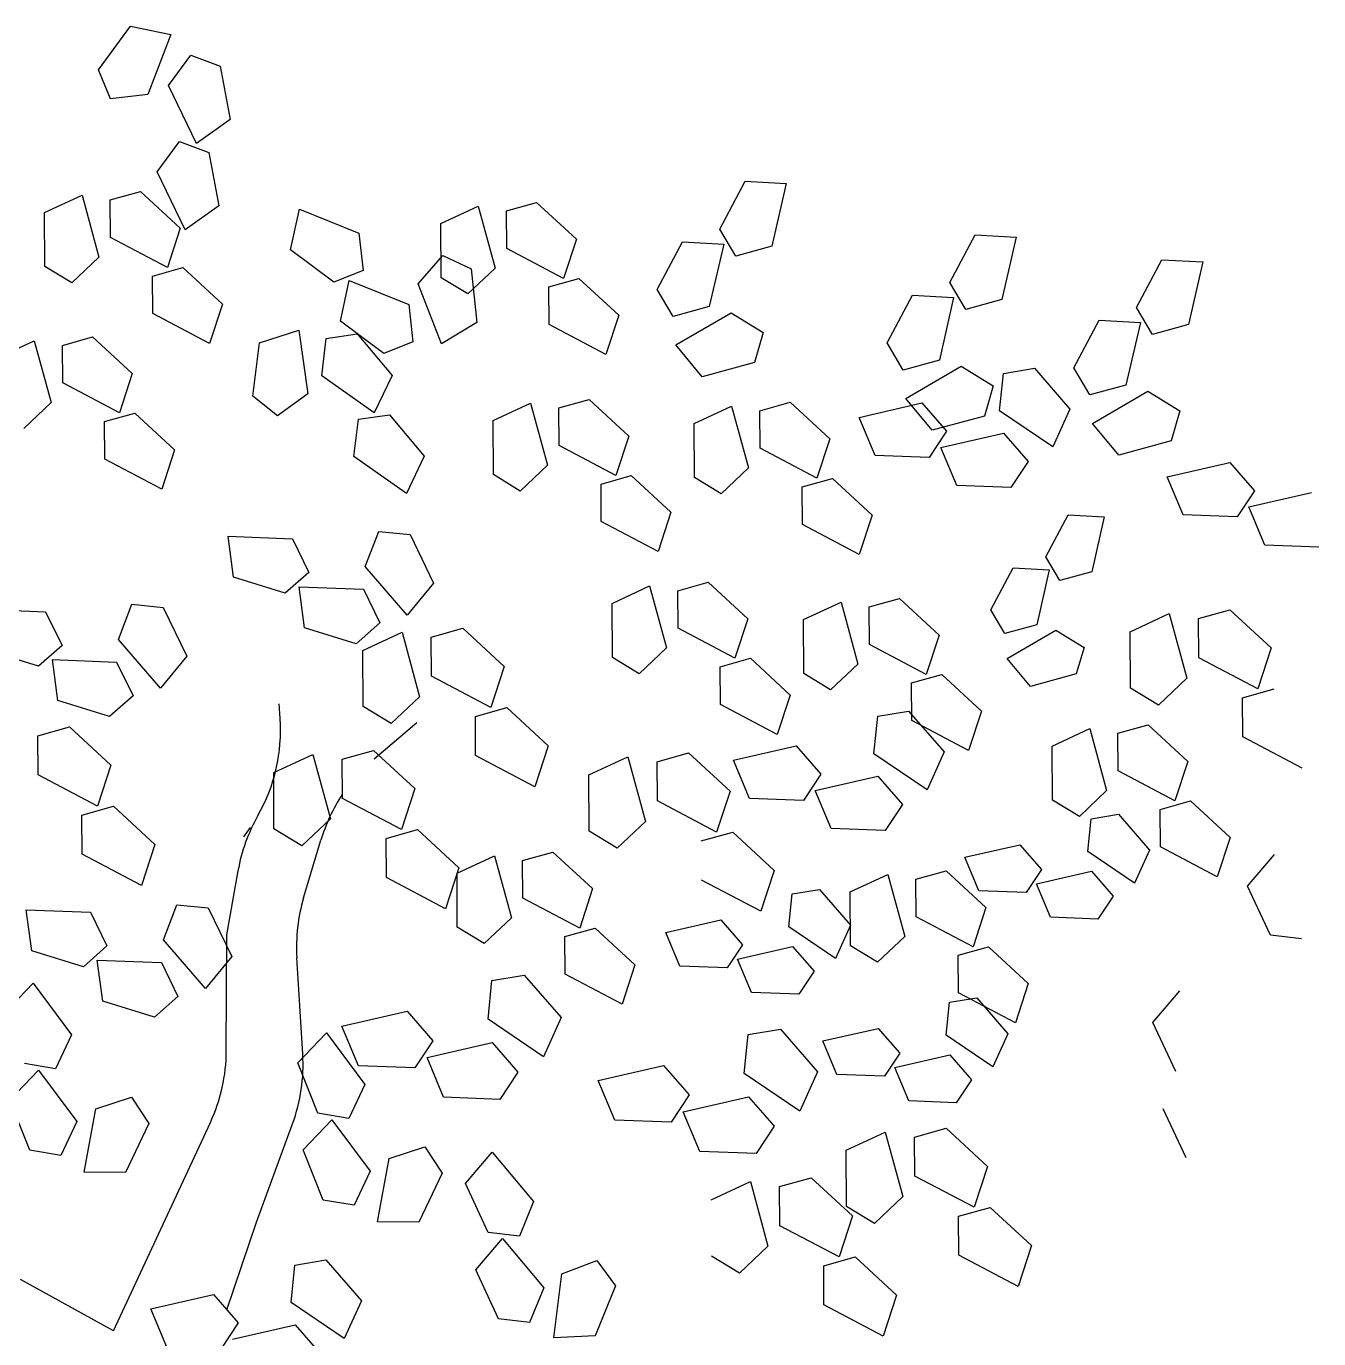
# Model space of a CAD drawing. Header units: millimetres. Extents: x 324.36 to 328.75, y 264.41 to 271.65.
# Drawn here: x 326.364 to 328.67, y 269.305 to 271.647 of the extents above; entities that cross this region are included whole.
import ezdxf

# ---------------------------------------------------------------- set-up
doc = ezdxf.new("R2010")
doc.units = ezdxf.units.MM
doc.header["$MEASUREMENT"] = 0

msp = doc.modelspace()

# ---------------------------------------------------------------- linework, layer by layer
for p, q in [((326.4926, 271.5692), (326.5497, 271.6469)), ((326.5497, 271.6469), (326.622, 271.6321)), ((326.622, 271.6321), (326.5804, 271.5253)), ((326.6177, 271.5412), (326.6573, 271.5954)), ((326.6573, 271.5954), (326.7096, 271.5754)), ((326.5138, 271.5172), (326.4926, 271.5692)), ((326.7096, 271.5754), (326.7275, 271.4806)), ((326.6674, 271.4379), (326.6177, 271.5412)), ((326.5804, 271.5253), (326.5138, 271.5172)), ((326.7275, 271.4806), (326.6674, 271.4379)), ((326.5975, 271.3872), (326.637, 271.4414)), ((326.637, 271.4414), (326.6894, 271.4214)), ((326.6894, 271.4214), (326.7073, 271.3266)), ((326.6472, 271.2839), (326.5975, 271.3872)), ((327.6013, 271.2849), (327.6463, 271.3702)), ((327.6463, 271.3702), (327.72, 271.3661)), ((326.3964, 271.3143), (326.4634, 271.3455)), ((326.4634, 271.3455), (326.4935, 271.2349)), ((326.5135, 271.337), (326.5675, 271.3522)), ((326.5675, 271.3522), (326.6383, 271.2867)), ((327.72, 271.3661), (327.6944, 271.2544)), ((326.514, 271.27), (326.5135, 271.337)), ((326.7073, 271.3266), (326.6472, 271.2839)), ((327.1035, 271.2947), (327.1704, 271.3258)), ((327.1704, 271.3258), (327.2005, 271.2152)), ((327.2206, 271.3173), (327.2745, 271.3325)), ((327.2745, 271.3325), (327.3454, 271.267)), ((326.3969, 271.2179), (326.3964, 271.3143)), ((326.8355, 271.2482), (326.8511, 271.3203)), ((326.8511, 271.3203), (326.9574, 271.2775)), ((327.2211, 271.2503), (327.2206, 271.3173)), ((326.6383, 271.2867), (326.6155, 271.2165)), ((326.9574, 271.2775), (326.9648, 271.2109)), ((327.104, 271.1982), (327.1035, 271.2947)), ((327.6298, 271.2367), (327.6013, 271.2849)), ((328.0117, 271.1895), (328.0567, 271.2748)), ((328.0567, 271.2748), (328.1304, 271.2708)), ((326.6155, 271.2165), (326.514, 271.27)), ((327.3225, 271.1968), (327.2211, 271.2503)), ((327.3454, 271.267), (327.3225, 271.1968)), ((327.4895, 271.1771), (327.5345, 271.2624)), ((327.5345, 271.2624), (327.6082, 271.2583)), ((327.6082, 271.2583), (327.5826, 271.1465)), ((327.6944, 271.2544), (327.6298, 271.2367)), ((328.1304, 271.2708), (328.1048, 271.159)), ((326.4935, 271.2349), (326.4448, 271.1888)), ((326.9126, 271.1903), (326.8355, 271.2482)), ((327.0632, 271.1871), (327.1069, 271.238)), ((327.1069, 271.238), (327.1576, 271.2139)), ((328.3447, 271.1451), (328.3898, 271.2303)), ((328.3898, 271.2303), (328.4635, 271.2263)), ((326.4448, 271.1888), (326.3969, 271.2179)), ((326.589, 271.2012), (326.643, 271.2164)), ((326.643, 271.2164), (326.7138, 271.1509)), ((326.9648, 271.2109), (326.9126, 271.1903)), ((327.2005, 271.2152), (327.1519, 271.1691)), ((327.1576, 271.2139), (327.1679, 271.118)), ((328.4635, 271.2263), (328.4379, 271.1145)), ((326.5895, 271.1342), (326.589, 271.2012)), ((326.9244, 271.1208), (326.94, 271.193)), ((326.94, 271.193), (327.0464, 271.1502)), ((327.1045, 271.0802), (327.0632, 271.1871)), ((327.1519, 271.1691), (327.104, 271.1982)), ((327.2961, 271.1816), (327.35, 271.1967)), ((327.2966, 271.1145), (327.2961, 271.1816)), ((327.35, 271.1967), (327.4209, 271.1313)), ((328.0402, 271.1413), (328.0117, 271.1895)), ((327.518, 271.1288), (327.4895, 271.1771)), ((327.8999, 271.0817), (327.9449, 271.167)), ((327.9449, 271.167), (328.0186, 271.1629)), ((328.0186, 271.1629), (327.9931, 271.0511)), ((328.1048, 271.159), (328.0402, 271.1413)), ((326.691, 271.0807), (326.5895, 271.1342)), ((326.7138, 271.1509), (326.691, 271.0807)), ((327.0464, 271.1502), (327.0537, 271.0835)), ((327.5826, 271.1465), (327.518, 271.1288)), ((327.5226, 271.0781), (327.6218, 271.1357)), ((327.6218, 271.1357), (327.6789, 271.1005)), ((328.3732, 271.0968), (328.3447, 271.1451)), ((327.0015, 271.0629), (326.9244, 271.1208)), ((327.1679, 271.118), (327.1045, 271.0802)), ((327.398, 271.0611), (327.2966, 271.1145)), ((327.4209, 271.1313), (327.398, 271.0611)), ((328.2329, 271.0372), (328.278, 271.1225)), ((328.278, 271.1225), (328.3517, 271.1184)), ((328.3517, 271.1184), (328.3261, 271.0066)), ((328.4379, 271.1145), (328.3732, 271.0968)), ((326.4282, 271.0773), (326.4821, 271.0925)), ((326.4821, 271.0925), (326.553, 271.027)), ((326.78, 271.0822), (326.8504, 271.1046)), ((326.8504, 271.1046), (326.8661, 270.991)), ((326.891, 271.0232), (326.899, 271.0897)), ((326.899, 271.0897), (326.9545, 271.0979)), ((326.9545, 271.0979), (327.0164, 271.0239)), ((327.6789, 271.1005), (327.663, 271.0467)), ((326.3111, 271.0546), (326.378, 271.0858)), ((326.378, 271.0858), (326.4081, 270.9752)), ((326.4287, 271.0103), (326.4282, 271.0773)), ((326.7681, 270.9865), (326.78, 271.0822)), ((327.0537, 271.0835), (327.0015, 271.0629)), ((327.57, 271.0215), (327.5226, 271.0781)), ((327.9284, 271.0334), (327.8999, 271.0817)), ((327.663, 271.0467), (327.57, 271.0215)), ((327.9931, 271.0511), (327.9284, 271.0334)), ((327.933, 270.9828), (328.0322, 271.0403)), ((328.0322, 271.0403), (328.0893, 271.0051)), ((326.553, 271.027), (326.5301, 270.9568)), ((326.9847, 270.9572), (326.891, 271.0232)), ((327.0164, 271.0239), (326.9847, 270.9572)), ((328.1004, 270.9608), (328.1073, 271.0275)), ((328.1073, 271.0275), (328.1626, 271.0366)), ((328.1626, 271.0366), (328.2258, 270.9638)), ((328.2614, 270.9889), (328.2329, 271.0372)), ((326.5301, 270.9568), (326.4287, 271.0103)), ((328.0893, 271.0051), (328.0734, 270.9513)), ((328.3261, 271.0066), (328.2614, 270.9889)), ((328.2661, 270.9383), (328.3653, 270.9958)), ((328.3653, 270.9958), (328.4223, 270.9606)), ((326.4081, 270.9752), (326.3594, 270.9291)), ((326.8119, 270.9515), (326.7681, 270.9865)), ((326.8661, 270.991), (326.8119, 270.9515)), ((327.1968, 270.9431), (327.2638, 270.9743)), ((327.2638, 270.9743), (327.2939, 270.8637)), ((327.3139, 270.9658), (327.3679, 270.9809)), ((327.3679, 270.9809), (327.4387, 270.9155)), ((327.5555, 270.938), (327.6224, 270.9692)), ((327.6224, 270.9692), (327.6526, 270.8586)), ((327.6726, 270.9607), (327.7266, 270.9759)), ((327.7266, 270.9759), (327.7974, 270.9104)), ((327.8502, 270.949), (327.962, 270.9746)), ((327.9804, 270.9261), (327.933, 270.9828)), ((327.962, 270.9746), (328.0061, 270.9241)), ((326.5036, 270.9415), (326.5576, 270.9567)), ((326.5576, 270.9567), (326.6285, 270.8912)), ((326.9565, 270.9455), (327.012, 270.9536)), ((327.012, 270.9536), (327.0739, 270.8796)), ((327.3144, 270.8987), (327.3139, 270.9658)), ((327.6731, 270.8937), (327.6726, 270.9607)), ((327.8786, 270.8809), (327.8502, 270.949)), ((328.0734, 270.9513), (327.9804, 270.9261)), ((328.1954, 270.8965), (328.1004, 270.9608)), ((328.2258, 270.9638), (328.1954, 270.8965)), ((328.4223, 270.9606), (328.4065, 270.9069)), ((326.5041, 270.8745), (326.5036, 270.9415)), ((326.9485, 270.8789), (326.9565, 270.9455)), ((327.1973, 270.8467), (327.1968, 270.9431)), ((327.556, 270.8416), (327.5555, 270.938)), ((328.0061, 270.9241), (327.975, 270.8774)), ((328.3134, 270.8816), (328.2661, 270.9383)), ((327.4387, 270.9155), (327.4159, 270.8453)), ((327.7974, 270.9104), (327.7745, 270.8402)), ((327.9959, 270.8953), (328.1077, 270.9208)), ((328.1077, 270.9208), (328.1518, 270.8703)), ((328.4065, 270.9069), (328.3134, 270.8816)), ((326.6285, 270.8912), (326.6056, 270.821)), ((327.0422, 270.8129), (326.9485, 270.8789)), ((327.0739, 270.8796), (327.0422, 270.8129)), ((327.4159, 270.8453), (327.3144, 270.8987)), ((327.7745, 270.8402), (327.6731, 270.8937)), ((327.975, 270.8774), (327.8786, 270.8809)), ((328.0243, 270.8271), (327.9959, 270.8953)), ((326.6056, 270.821), (326.5041, 270.8745)), ((327.2939, 270.8637), (327.2452, 270.8175)), ((327.6526, 270.8586), (327.6039, 270.8125)), ((328.1518, 270.8703), (328.1207, 270.8236)), ((328.3996, 270.843), (328.5113, 270.8686)), ((328.5113, 270.8686), (328.5554, 270.8181)), ((327.2452, 270.8175), (327.1973, 270.8467)), ((327.3894, 270.83), (327.4434, 270.8452)), ((327.3899, 270.763), (327.3894, 270.83)), ((327.4434, 270.8452), (327.5142, 270.7797)), ((327.6039, 270.8125), (327.556, 270.8416)), ((327.7481, 270.8249), (327.8021, 270.8401)), ((327.8021, 270.8401), (327.8729, 270.7746)), ((328.428, 270.7749), (328.3996, 270.843)), ((327.7486, 270.7579), (327.7481, 270.8249)), ((328.1207, 270.8236), (328.0243, 270.8271)), ((328.5554, 270.8181), (328.5243, 270.7714)), ((328.5453, 270.7893), (328.6571, 270.8148)), ((328.5737, 270.7211), (328.5453, 270.7893)), ((327.4913, 270.7095), (327.3899, 270.763)), ((327.5142, 270.7797), (327.4913, 270.7095)), ((327.8729, 270.7746), (327.85, 270.7044)), ((328.1831, 270.7003), (328.2227, 270.7751)), ((328.2227, 270.7751), (328.2874, 270.7716)), ((328.2874, 270.7716), (328.2649, 270.6734)), ((328.5243, 270.7714), (328.428, 270.7749)), ((326.724, 270.7367), (326.8386, 270.7322)), ((326.7337, 270.6635), (326.724, 270.7367)), ((326.9687, 270.6828), (326.9927, 270.7453)), ((326.9927, 270.7453), (327.0485, 270.7397)), ((327.0485, 270.7397), (327.0905, 270.6529)), ((327.85, 270.7044), (327.7486, 270.7579)), ((326.8386, 270.7322), (326.868, 270.6719)), ((328.6701, 270.7176), (328.5737, 270.7211)), ((328.2081, 270.6579), (328.1831, 270.7003)), ((326.868, 270.6719), (326.8258, 270.635)), ((327.0436, 270.5959), (326.9687, 270.6828)), ((328.0849, 270.6056), (328.1245, 270.6804)), ((328.1245, 270.6804), (328.1892, 270.6769)), ((328.1892, 270.6769), (328.1668, 270.5787)), ((328.2649, 270.6734), (328.2081, 270.6579)), ((326.8258, 270.635), (326.7337, 270.6635)), ((326.8603, 270.5736), (326.8507, 270.6468)), ((326.8507, 270.6468), (326.9653, 270.6423)), ((326.9653, 270.6423), (326.9946, 270.582)), ((327.0905, 270.6529), (327.0436, 270.5959)), ((327.4092, 270.6169), (327.4761, 270.6481)), ((327.4761, 270.6481), (327.5063, 270.5375)), ((327.5263, 270.6396), (327.5803, 270.6547)), ((327.5803, 270.6547), (327.6511, 270.5893)), ((327.5268, 270.5725), (327.5263, 270.6396)), ((327.7507, 270.5882), (327.8176, 270.6193)), ((327.8176, 270.6193), (327.8477, 270.5087)), ((327.8677, 270.6108), (327.9217, 270.626)), ((327.9217, 270.626), (327.9925, 270.5605)), ((326.2837, 270.6066), (326.3983, 270.6022)), ((326.3983, 270.6022), (326.4276, 270.5419)), ((326.5283, 270.5527), (326.5523, 270.6153)), ((326.5523, 270.6153), (326.6081, 270.6097)), ((326.6081, 270.6097), (326.6501, 270.5229)), ((327.4097, 270.5205), (327.4092, 270.6169)), ((327.8682, 270.5438), (327.8677, 270.6108)), ((328.11, 270.5632), (328.0849, 270.6056)), ((328.3335, 270.5663), (328.4032, 270.5987)), ((328.4032, 270.5987), (328.4346, 270.4835)), ((328.4555, 270.5898), (328.5117, 270.6056)), ((328.5117, 270.6056), (328.5854, 270.5375)), ((326.9524, 270.545), (326.8603, 270.5736)), ((326.9946, 270.582), (326.9524, 270.545)), ((327.0865, 270.5567), (327.1427, 270.5725)), ((327.1427, 270.5725), (327.2165, 270.5043)), ((327.6282, 270.5191), (327.5268, 270.5725)), ((327.6511, 270.5893), (327.6282, 270.5191)), ((327.7511, 270.4917), (327.7507, 270.5882)), ((328.1668, 270.5787), (328.11, 270.5632)), ((328.456, 270.52), (328.4555, 270.5898)), ((326.6032, 270.4659), (326.5283, 270.5527)), ((326.9646, 270.5331), (327.0343, 270.5656)), ((327.0343, 270.5656), (327.0657, 270.4504)), ((327.087, 270.4869), (327.0865, 270.5567)), ((327.9925, 270.5605), (327.9697, 270.4903)), ((328.1141, 270.5187), (328.2011, 270.5692)), ((328.2011, 270.5692), (328.2513, 270.5383)), ((328.334, 270.4658), (328.3335, 270.5663)), ((326.3855, 270.5049), (326.2933, 270.5334)), ((326.4276, 270.5419), (326.3855, 270.5049)), ((326.9651, 270.4327), (326.9646, 270.5331)), ((327.5063, 270.5375), (327.4576, 270.4914)), ((327.9697, 270.4903), (327.8682, 270.5438)), ((328.2513, 270.5383), (328.2374, 270.4911)), ((328.5854, 270.5375), (328.5616, 270.4644)), ((326.42, 270.4435), (326.4103, 270.5167)), ((326.4103, 270.5167), (326.5249, 270.5122)), ((326.5249, 270.5122), (326.5543, 270.4519)), ((326.6501, 270.5229), (326.6032, 270.4659)), ((327.2165, 270.5043), (327.1927, 270.4312)), ((327.4576, 270.4914), (327.4097, 270.5205)), ((327.6018, 270.5038), (327.6558, 270.519)), ((327.6023, 270.4368), (327.6018, 270.5038)), ((327.6558, 270.519), (327.7266, 270.4535)), ((327.8477, 270.5087), (327.799, 270.4626)), ((328.1556, 270.4689), (328.1141, 270.5187)), ((328.5616, 270.4644), (328.456, 270.52)), ((327.1927, 270.4312), (327.087, 270.4869)), ((327.799, 270.4626), (327.7511, 270.4917)), ((327.9432, 270.4751), (327.9972, 270.4902)), ((327.9972, 270.4902), (328.068, 270.4248)), ((328.2374, 270.4911), (328.1556, 270.4689)), ((328.4346, 270.4835), (328.3839, 270.4355)), ((327.9437, 270.408), (327.9432, 270.4751)), ((328.3839, 270.4355), (328.334, 270.4658)), ((328.5341, 270.4485), (328.5903, 270.4643)), ((326.5121, 270.415), (326.42, 270.4435)), ((326.5543, 270.4519), (326.5121, 270.415)), ((326.8166, 270.4117), (326.8148, 270.4378)), ((327.015, 270.4024), (326.9651, 270.4327)), ((327.0657, 270.4504), (327.015, 270.4024)), ((327.1651, 270.4153), (327.2213, 270.4311)), ((327.2213, 270.4311), (327.2951, 270.363)), ((327.7037, 270.3833), (327.6023, 270.4368)), ((327.7266, 270.4535), (327.7037, 270.3833)), ((328.5346, 270.3787), (328.5341, 270.4485)), ((327.1656, 270.3455), (327.1651, 270.4153)), ((327.8761, 270.3488), (327.883, 270.4155)), ((327.883, 270.4155), (327.9383, 270.4246)), ((327.9383, 270.4246), (328.0015, 270.3518)), ((328.0452, 270.3546), (327.9437, 270.408)), ((328.068, 270.4248), (328.0452, 270.3546)), ((326.3844, 270.3807), (326.4406, 270.3964)), ((326.4406, 270.3964), (326.5144, 270.3283)), ((326.9845, 270.3398), (327.0608, 270.4046)), ((328.1945, 270.3624), (328.2614, 270.3936)), ((328.2614, 270.3936), (328.2916, 270.283)), ((328.3116, 270.3851), (328.3656, 270.4002)), ((328.3121, 270.318), (328.3116, 270.3851)), ((328.3656, 270.4002), (328.4364, 270.3348)), ((326.385, 270.3108), (326.3844, 270.3807)), ((327.2951, 270.363), (327.2713, 270.2899)), ((327.6259, 270.337), (327.7377, 270.3626)), ((327.7377, 270.3626), (327.7818, 270.3121)), ((328.195, 270.266), (328.1945, 270.3624)), ((328.6402, 270.323), (328.5346, 270.3787)), ((326.8053, 270.3151), (326.875, 270.3476)), ((326.875, 270.3476), (326.9064, 270.2324)), ((326.9273, 270.3387), (326.9835, 270.3545)), ((326.9278, 270.2689), (326.9273, 270.3387)), ((326.9835, 270.3545), (327.0572, 270.2864)), ((327.2713, 270.2899), (327.1656, 270.3455)), ((327.3676, 270.3108), (327.4373, 270.3432)), ((327.4373, 270.3432), (327.4687, 270.228)), ((327.4895, 270.3343), (327.5457, 270.3501)), ((327.5457, 270.3501), (327.6195, 270.282)), ((327.6543, 270.2689), (327.6259, 270.337)), ((327.9711, 270.2845), (327.8761, 270.3488)), ((328.0015, 270.3518), (327.9711, 270.2845)), ((326.5144, 270.3283), (326.4906, 270.2552)), ((326.8058, 270.2147), (326.8053, 270.3151)), ((327.49, 270.2645), (327.4895, 270.3343)), ((328.4135, 270.2646), (328.3121, 270.318)), ((328.4364, 270.3348), (328.4135, 270.2646)), ((326.4906, 270.2552), (326.385, 270.3108)), ((327.3681, 270.2103), (327.3676, 270.3108)), ((327.7818, 270.3121), (327.7507, 270.2654)), ((327.7717, 270.2833), (327.8834, 270.3088)), ((327.8834, 270.3088), (327.9275, 270.2583)), ((327.0334, 270.2133), (326.9278, 270.2689)), ((327.0572, 270.2864), (327.0334, 270.2133)), ((327.6195, 270.282), (327.5957, 270.2089)), ((327.7507, 270.2654), (327.6543, 270.2689)), ((327.8001, 270.2151), (327.7717, 270.2833)), ((328.2916, 270.283), (328.2429, 270.2369)), ((326.463, 270.2393), (326.5192, 270.2551)), ((326.5192, 270.2551), (326.593, 270.1869)), ((327.5957, 270.2089), (327.49, 270.2645)), ((327.9275, 270.2583), (327.8964, 270.2116)), ((328.2429, 270.2369), (328.195, 270.266)), ((328.3871, 270.2493), (328.4411, 270.2645)), ((328.3876, 270.1823), (328.3871, 270.2493)), ((328.4411, 270.2645), (328.5119, 270.199)), ((326.4636, 270.1695), (326.463, 270.2393)), ((326.9064, 270.2324), (326.8557, 270.1844)), ((327.4687, 270.228), (327.418, 270.18)), ((328.2581, 270.1742), (328.2642, 270.2328)), ((328.2642, 270.2328), (328.3127, 270.2408)), ((328.3127, 270.2408), (328.3683, 270.1768)), ((326.7522, 270.2002), (326.7637, 270.217)), ((326.8557, 270.1844), (326.8058, 270.2147)), ((327.0059, 270.1974), (327.0621, 270.2132)), ((327.0064, 270.1276), (327.0059, 270.1974)), ((327.0621, 270.2132), (327.1358, 270.145)), ((327.418, 270.18), (327.3681, 270.2103)), ((327.5681, 270.193), (327.6243, 270.2088)), ((327.6243, 270.2088), (327.6981, 270.1406)), ((327.8964, 270.2116), (327.8001, 270.2151)), ((328.5119, 270.199), (328.489, 270.1288)), ((326.593, 270.1869), (326.5692, 270.1138)), ((326.8587, 270.0913), (326.8896, 270.1946)), ((327.2495, 270.1582), (327.3034, 270.1733)), ((327.3034, 270.1733), (327.3743, 270.1079)), ((328.0384, 270.1639), (328.1365, 270.1863)), ((328.1365, 270.1863), (328.1753, 270.1419)), ((328.3415, 270.1177), (328.2581, 270.1742)), ((328.3683, 270.1768), (328.3415, 270.1177)), ((328.489, 270.1288), (328.3876, 270.1823)), ((326.5692, 270.1138), (326.4636, 270.1695)), ((327.1324, 270.1355), (327.1993, 270.1667)), ((327.1993, 270.1667), (327.2294, 270.056)), ((327.25, 270.0911), (327.2495, 270.1582)), ((328.0633, 270.104), (328.0384, 270.1639)), ((328.5431, 270.1124), (328.5909, 270.1687)), ((326.7214, 270.0254), (326.7416, 270.14)), ((327.112, 270.0719), (327.0064, 270.1276)), ((327.1358, 270.145), (327.112, 270.0719)), ((327.1329, 270.0391), (327.1324, 270.1355)), ((327.6981, 270.1406), (327.6743, 270.0675)), ((327.8342, 270.1021), (327.9011, 270.1332)), ((327.9011, 270.1332), (327.9313, 270.0226)), ((327.9513, 270.1247), (328.0053, 270.1399)), ((328.0053, 270.1399), (328.0761, 270.0744)), ((328.1753, 270.1419), (328.148, 270.1009)), ((328.1664, 270.1166), (328.2645, 270.1391)), ((328.2645, 270.1391), (328.3032, 270.0947)), ((327.3743, 270.1079), (327.3514, 270.0377)), ((327.6743, 270.0675), (327.5686, 270.1232)), ((327.7307, 270.0984), (327.7793, 270.1064)), ((327.7793, 270.1064), (327.8348, 270.0425)), ((327.9518, 270.0577), (327.9513, 270.1247)), ((328.148, 270.1009), (328.0633, 270.104)), ((328.1913, 270.0568), (328.1664, 270.1166)), ((328.5838, 270.025), (328.5431, 270.1124)), ((326.6085, 270.0165), (326.6325, 270.0791)), ((326.6325, 270.0791), (326.6883, 270.0734)), ((327.3514, 270.0377), (327.25, 270.0911)), ((327.7246, 270.0398), (327.7307, 270.0984)), ((327.8347, 270.0056), (327.8342, 270.1021)), ((328.3032, 270.0947), (328.276, 270.0537)), ((326.3638, 270.0704), (326.4784, 270.0659)), ((326.3735, 269.9972), (326.3638, 270.0704)), ((326.4784, 270.0659), (326.5078, 270.0056)), ((326.6883, 270.0734), (326.7303, 269.9866)), ((327.2294, 270.056), (327.1808, 270.0099)), ((328.0532, 270.0042), (327.9518, 270.0577)), ((328.0761, 270.0744), (328.0532, 270.0042)), ((328.276, 270.0537), (328.1913, 270.0568)), ((327.1808, 270.0099), (327.1329, 270.0391)), ((327.325, 270.0224), (327.3789, 270.0376)), ((327.3789, 270.0376), (327.4498, 269.9721)), ((327.5049, 270.0295), (327.6031, 270.052)), ((327.6031, 270.052), (327.6418, 270.0076)), ((327.808, 269.9834), (327.7246, 270.0398)), ((327.8348, 270.0425), (327.808, 269.9834)), ((326.6834, 269.9296), (326.6085, 270.0165)), ((326.7207, 269.8184), (326.7214, 270.0254)), ((327.3254, 269.9554), (327.325, 270.0224)), ((327.5298, 269.9697), (327.5049, 270.0295)), ((327.9313, 270.0226), (327.8826, 269.9765)), ((328.6395, 270.0185), (328.5838, 270.025)), ((326.4656, 269.9687), (326.3735, 269.9972)), ((326.5078, 270.0056), (326.4656, 269.9687)), ((326.7303, 269.9866), (326.6834, 269.9296)), ((327.6418, 270.0076), (327.6145, 269.9666)), ((327.6329, 269.9823), (327.731, 270.0047)), ((327.731, 270.0047), (327.7697, 269.9604)), ((327.8826, 269.9765), (327.8347, 270.0056)), ((328.0268, 269.989), (328.0808, 270.0041)), ((328.0273, 269.9219), (328.0268, 269.989)), ((328.0808, 270.0041), (328.1516, 269.9387)), ((326.5001, 269.9073), (326.4905, 269.9805)), ((326.4905, 269.9805), (326.6051, 269.976)), ((326.6051, 269.976), (326.6344, 269.9157)), ((326.8571, 269.8125), (326.8465, 269.985)), ((327.4498, 269.9721), (327.4269, 269.9019)), ((327.6145, 269.9666), (327.5298, 269.9697)), ((327.6578, 269.9224), (327.6329, 269.9823)), ((326.3249, 269.8856), (326.3758, 269.9391)), ((326.3758, 269.9391), (326.4444, 269.8472)), ((327.1877, 269.8748), (327.1948, 269.9442)), ((327.1948, 269.9442), (327.2524, 269.9537)), ((327.2524, 269.9537), (327.3182, 269.8779)), ((327.4269, 269.9019), (327.3254, 269.9554)), ((327.7697, 269.9604), (327.7425, 269.9194)), ((328.1516, 269.9387), (328.1287, 269.8685)), ((326.6344, 269.9157), (326.5923, 269.8787)), ((327.7425, 269.9194), (327.6578, 269.9224)), ((328.1287, 269.8685), (328.0273, 269.9219)), ((328.3743, 269.8693), (328.4221, 269.9255)), ((326.5923, 269.8787), (326.5001, 269.9073)), ((328.0052, 269.8465), (328.0112, 269.9051)), ((328.0112, 269.9051), (328.0598, 269.9131)), ((328.0598, 269.9131), (328.1153, 269.8491)), ((326.9271, 269.8625), (327.0435, 269.8891)), ((327.0435, 269.8891), (327.0894, 269.8365)), ((327.2865, 269.8078), (327.1877, 269.8748)), ((327.3182, 269.8779), (327.2865, 269.8078)), ((328.415, 269.7818), (328.3743, 269.8693)), ((326.4444, 269.8472), (326.4159, 269.7865)), ((326.8483, 269.7969), (326.8992, 269.8504)), ((326.8992, 269.8504), (326.9678, 269.7585)), ((326.9567, 269.7915), (326.9271, 269.8625)), ((327.645, 269.7781), (327.6522, 269.8475)), ((327.6522, 269.8475), (327.7098, 269.857)), ((327.7098, 269.857), (327.7756, 269.7812)), ((327.7854, 269.8362), (327.8836, 269.8586)), ((327.8836, 269.8586), (327.9223, 269.8142)), ((328.0886, 269.7901), (328.0052, 269.8465)), ((328.1153, 269.8491), (328.0886, 269.7901)), ((327.0894, 269.8365), (327.0571, 269.7879)), ((327.0789, 269.8065), (327.1953, 269.8331)), ((327.1953, 269.8331), (327.2411, 269.7805)), ((327.8104, 269.7763), (327.7854, 269.8362)), ((327.1084, 269.7356), (327.0789, 269.8065)), ((327.9223, 269.8142), (327.895, 269.7732)), ((327.9134, 269.7889), (328.0116, 269.8114)), ((328.0116, 269.8114), (328.0503, 269.767)), ((326.3347, 269.7306), (326.3855, 269.7841)), ((326.4159, 269.7865), (326.3607, 269.7961)), ((326.3855, 269.7841), (326.4541, 269.6922)), ((326.8841, 269.7073), (326.8483, 269.7969)), ((327.0571, 269.7879), (326.9567, 269.7915)), ((327.2411, 269.7805), (327.2088, 269.7319)), ((327.3845, 269.7658), (327.5009, 269.7924)), ((327.5009, 269.7924), (327.5468, 269.7398)), ((327.7439, 269.7111), (327.645, 269.7781)), ((327.7756, 269.7812), (327.7439, 269.7111)), ((327.895, 269.7732), (327.8104, 269.7763)), ((327.9384, 269.7291), (327.9134, 269.7889)), ((326.9678, 269.7585), (326.9394, 269.6978)), ((327.4141, 269.6948), (327.3845, 269.7658)), ((328.0503, 269.767), (328.023, 269.726)), ((326.3704, 269.641), (326.3347, 269.7306)), ((326.4877, 269.715), (326.5515, 269.7357)), ((326.5515, 269.7357), (326.5822, 269.6888)), ((327.2088, 269.7319), (327.1084, 269.7356)), ((327.5468, 269.7398), (327.5144, 269.6912)), ((327.5362, 269.7098), (327.6526, 269.7364)), ((327.6526, 269.7364), (327.6985, 269.6838)), ((328.023, 269.726), (327.9384, 269.7291)), ((326.4673, 269.6022), (326.4877, 269.715)), ((326.9394, 269.6978), (326.8841, 269.7073)), ((327.5658, 269.6389), (327.5362, 269.7098)), ((328.4333, 269.6276), (328.3926, 269.715)), ((326.4541, 269.6922), (326.4257, 269.6315)), ((326.5195, 269.3186), (326.6923, 269.6908)), ((326.5822, 269.6888), (326.5411, 269.6015)), ((326.7745, 269.513), (326.8389, 269.6883)), ((326.8581, 269.6419), (326.9089, 269.6954)), ((326.9089, 269.6954), (326.9775, 269.6035)), ((327.5144, 269.6912), (327.4141, 269.6948)), ((327.6985, 269.6838), (327.6661, 269.6352)), ((327.8269, 269.6411), (327.8966, 269.6736)), ((327.8966, 269.6736), (327.928, 269.5584)), ((327.9488, 269.6647), (328.005, 269.6805)), ((327.9493, 269.5949), (327.9488, 269.6647)), ((328.005, 269.6805), (328.0788, 269.6123)), ((326.4257, 269.6315), (326.3704, 269.641)), ((326.8938, 269.5523), (326.8581, 269.6419)), ((327.0111, 269.6263), (327.0749, 269.647)), ((327.0749, 269.647), (327.1056, 269.6001)), ((327.1474, 269.5817), (327.1952, 269.6379)), ((327.1952, 269.6379), (327.2688, 269.5499)), ((327.6661, 269.6352), (327.5658, 269.6389)), ((327.8274, 269.5407), (327.8269, 269.6411)), ((326.9907, 269.5135), (327.0111, 269.6263)), ((328.0788, 269.6123), (328.055, 269.5393)), ((326.5411, 269.6015), (326.4673, 269.6022)), ((326.9775, 269.6035), (326.9491, 269.5428)), ((327.1056, 269.6001), (327.0645, 269.5128)), ((327.7081, 269.5763), (327.7643, 269.5921)), ((327.7643, 269.5921), (327.838, 269.5239)), ((328.055, 269.5393), (327.9493, 269.5949)), ((327.1881, 269.4942), (327.1474, 269.5817)), ((327.5861, 269.5527), (327.6558, 269.5852)), ((327.6558, 269.5852), (327.6872, 269.47)), ((327.7086, 269.5065), (327.7081, 269.5763)), ((326.9491, 269.5428), (326.8938, 269.5523)), ((327.2688, 269.5499), (327.2437, 269.4877)), ((327.8773, 269.5104), (327.8274, 269.5407)), ((327.928, 269.5584), (327.8773, 269.5104)), ((327.838, 269.5239), (327.8142, 269.4508)), ((328.0274, 269.5234), (328.0836, 269.5391)), ((328.0279, 269.4536), (328.0274, 269.5234)), ((328.0836, 269.5391), (328.1574, 269.471)), ((326.7214, 269.3564), (326.7745, 269.513)), ((327.0645, 269.5128), (326.9907, 269.5135)), ((327.2437, 269.4877), (327.1881, 269.4942)), ((327.8142, 269.4508), (327.7086, 269.5065)), ((327.1657, 269.4274), (327.2135, 269.4837)), ((327.2135, 269.4837), (327.287, 269.3957)), ((328.1574, 269.471), (328.1336, 269.3979)), ((327.6365, 269.422), (327.5866, 269.4523)), ((327.6872, 269.47), (327.6365, 269.422)), ((327.7867, 269.435), (327.8429, 269.4507)), ((327.8429, 269.4507), (327.9166, 269.3826)), ((328.1336, 269.3979), (328.0279, 269.4536)), ((326.8363, 269.3696), (326.8432, 269.4363)), ((326.8432, 269.4363), (326.8985, 269.4454)), ((326.8985, 269.4454), (326.9617, 269.3726)), ((327.2063, 269.34), (327.1657, 269.4274)), ((327.3193, 269.4203), (327.3819, 269.4445)), ((327.3819, 269.4445), (327.4151, 269.3994)), ((327.7872, 269.3651), (327.7867, 269.435)), ((326.5195, 269.3186), (326.3533, 269.4103)), ((327.3052, 269.3065), (327.3193, 269.4203)), ((326.5861, 269.3578), (326.6979, 269.3834)), ((326.6979, 269.3834), (326.7419, 269.3329)), ((327.287, 269.3957), (327.262, 269.3335)), ((327.4151, 269.3994), (327.3789, 269.31)), ((327.9166, 269.3826), (327.8928, 269.3095)), ((326.6145, 269.2897), (326.5861, 269.3578)), ((326.9313, 269.3053), (326.8363, 269.3696)), ((326.9617, 269.3726), (326.9313, 269.3053)), ((327.8928, 269.3095), (327.7872, 269.3651)), ((326.7419, 269.3329), (326.7109, 269.2862)), ((326.7318, 269.3041), (326.8436, 269.3296)), ((326.8436, 269.3296), (326.8877, 269.2791)), ((327.262, 269.3335), (327.2063, 269.34)), ((327.3789, 269.31), (327.3052, 269.3065))]:
    msp.add_line(p, q)
for centre, start, end in [((326.5121, 270.3899), 330.2503, 4.0949), ((327.1821, 270.1071), 146.4421, 163.3449), ((327.0422, 270.0869), 150.2503, 169.9901), ((327.1512, 270.0038), 163.3449, 183.5289), ((326.4154, 269.8194), 335.0956, 359.8111), ((326.5524, 269.7937), 339.7995, 3.5289)]:
    msp.add_arc(centre, 0.3053, start, end)

doc.saveas('drawing.dxf')
